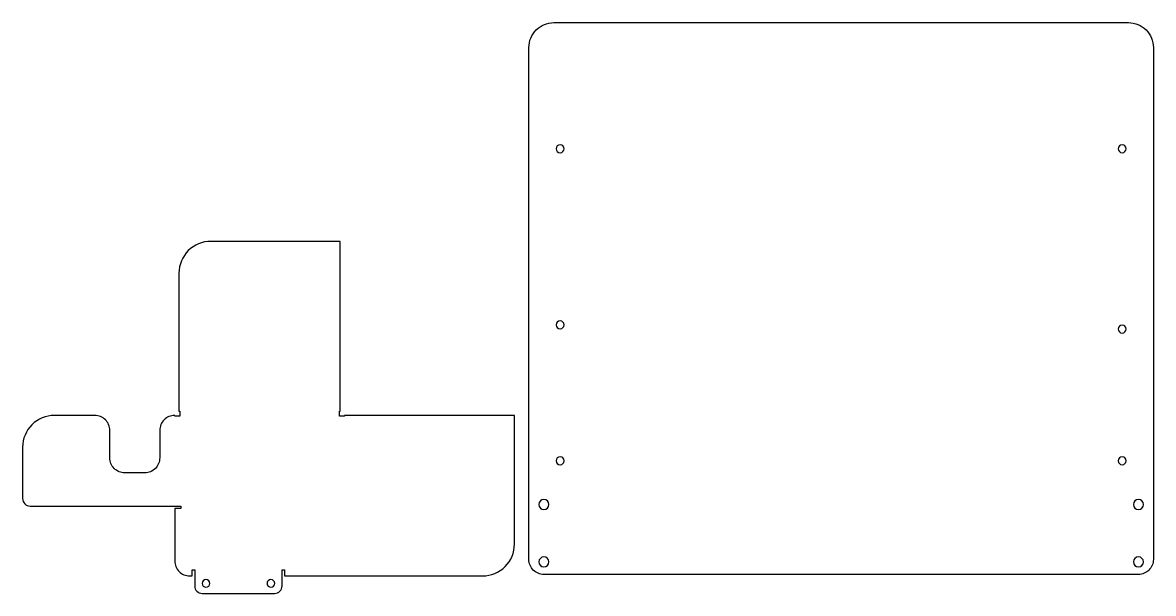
# Model space of a CAD drawing. Header units: millimetres. Extents: x -105 to 348, y -7 to 222.
import ezdxf

# ---------------------------------------------------------------- set-up
doc = ezdxf.new("R2010")
doc.units = ezdxf.units.MM
doc.layers.get('0').update_dxf_attribs({"linetype": 'CONTINUOUS'})

msp = doc.modelspace()

# ---------------------------------------------------------------- linework, layer by layer
for points in [[(97.8, 6.6), (97.8, 211.6, -0.414214), (107.8, 221.6), (337.8, 221.6, -0.414214), (347.8, 211.6), (347.8, 6.6, -0.414214), (341.8, 0.6), (103.8, 0.6, -0.414214)], [(-36, 2.5), (-36, -4, 0.414214), (-33, -7), (-4, -7, 0.414214), (-1, -4), (-1, 2.5), (0, 2.5), (0, 0), (79.25, 0, 0.414214), (92, 12.75), (92, 64.29), (24, 64.29), (24, 64), (22, 64), (22, 66), (22.29, 66), (22.29, 134), (-29.54, 134, 0.414214), (-42.29, 121.25), (-42.29, 66), (-42, 66), (-42, 64), (-44, 64), (-44, 64.29, 0.414214), (-50, 58.29), (-50, 47.29, -0.414214), (-56, 41.29), (-64, 41.29, -0.414214), (-70, 47.29), (-70, 58.29, 0.414214), (-76, 64.29), (-92.14, 64.29, 0.414214), (-104.89, 51.54), (-104.89, 31, 0.414214), (-101.89, 28), (-41.5, 28), (-41.5, 27), (-44, 27), (-44, 6, 0.414214), (-38, 0), (-37, 0), (-37, 2.5)]]:
    msp.add_lwpolyline(points, format="xyb", close=True)
at = {"extrusion": (0, 0, -1)}
for centre, radius in [((-110.3, 171.1), 1.6), ((-335.3, 171.1), 1.6), ((-110.3, 100.56), 1.6), ((-335.3, 98.85), 1.6), ((-110.3, 46.1), 1.6), ((-335.3, 46.1), 1.6), ((-103.8, 28.6), 2), ((-341.8, 28.6), 2), ((-103.8, 5.6), 2), ((-341.8, 5.6), 2), ((31.5, -3), 1.55), ((5.5, -3), 1.55)]:
    msp.add_circle(centre, radius, dxfattribs=at)

doc.saveas('drawing.dxf')
